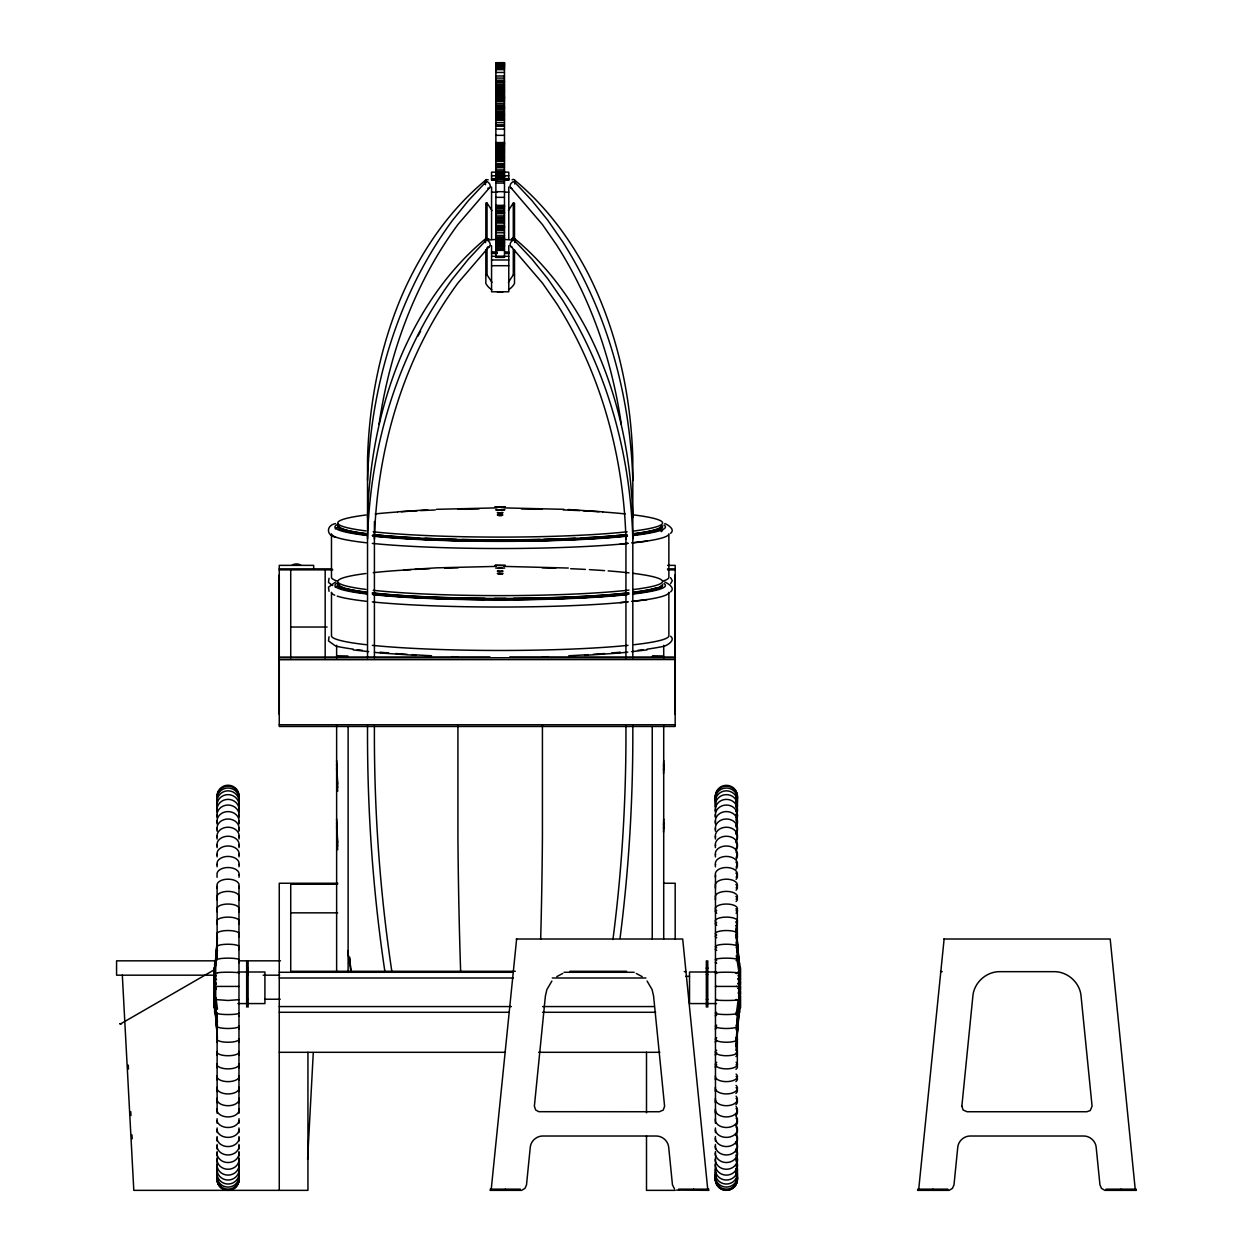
<?xml version="1.0" encoding="UTF-8"?>
<svg xmlns="http://www.w3.org/2000/svg" width="1253" height="1253" viewBox="0 0 1253 1253"><rect width="100%" height="100%" fill="white"/><g stroke="black" fill="none" stroke-linecap="round" stroke-linejoin="round"><path stroke-width="1.5" d="M516.628 939.014L491.129 1190.35M944.12 939.014L918.606 1190.35M307.596 1159.338L313.281 1052.708M367.536 480.463C370.199 388.258 397.279 295.363 452.317 220.606L468.465 200.527L485.882 181.967A3.305 2.067 62.3 0 1 487.636 181.842L489.437 183.596A3.759 2.365 62.3 0 1 490.174 186.948L458.034 224.365C414.931 282.739 389.385 352.751 379.064 424.266M367.536 517.458C369.102 462.451 379.581 407.507 400.819 356.619L400.96 356.275C420.115 311.433 448.041 269.771 485.835 238.556L488.827 238.806M367.536 538.978C370.199 446.757 397.279 353.879 452.317 279.121L468.465 259.042L485.882 240.482A3.305 2.067 62.3 0 1 487.636 240.357L489.437 242.111A3.759 2.365 62.3 0 1 490.174 245.463L458.034 282.88C403.748 356.604 377.043 448.214 374.412 539.15M215.218 964.277L217.427 937.228M736.075 1049.92L739.129 1006.973M215.391 964.011L217.333 940.831M736.137 1046.333L739.536 1005.767L738.753 1004.734M215.234 963.902L217.395 938.607M736.216 1046.709L739.536 1007.772L738.753 1006.613L739.536 1007.443M215.626 965.014L216.158 959.234M216.691 953.455L217.395 945.749M736.153 1039.457L739.536 1002.854L738.753 1001.695M215.281 964.951L217.317 943.713M736.2 1041.525L736.936 1033.803M737.312 1029.935L739.145 1006.785M505.288 1190.35L505.398 1189.16M520.199 1190.35L520.324 1189.16L490.158 1189.16M932.765 1190.35L932.89 1189.16M947.691 1190.35L947.816 1189.16L917.635 1189.16M736.106 1029.747L739.536 998.923L738.753 997.717M215.375 967.285L217.442 949.931M737.469 1021.775L737.923 1017.922M738.612 1012.142L739.301 1006.363M612.936 939.531C622.146 868.736 626.281 797.3 625.936 725.91M620.016 938.481C629.084 868.016 633.172 796.939 632.812 725.91M736.153 1014.993L738.221 999.706M214.905 989.118L216.096 988.006L216.111 989.431M238.978 999.675L228.046 1000.474L217.114 999.675M736.263 955.741L739.536 974.583L738.048 975.711M216.503 979.313L215.015 979.392M738.064 971.905L739.536 971.138L736.075 942.225M215.015 974.254L216.111 975.852M736.2 934.049L739.536 968.82L738.737 970.01M738.737 968.882L739.536 967.802L736.216 928.865M739.536 998.923L738.737 998.876M417.844 336.18L420.632 331.168M488.2 179.79L486.321 179.633L485.271 181.419A3.759 2.569 70.3 0 0 485.647 184.097M485.835 238.556L485.271 239.934A3.759 2.569 70.3 0 0 485.647 242.596M508.405 210.504L513.291 203.049L514.513 203.049L514.513 240.733M508.405 282.317L513.291 274.861L513.291 249.629M551.884 981.052L546.856 989.619L545.384 996.088L534.373 1106.227L535.689 1110.033L538.821 1111.693L659.423 1111.74L663.276 1110.033L664.591 1106.227L653.58 996.088L652.108 989.619L647.081 981.052M329.038 578.26L328.49 582.394L332.656 585.574M329.038 636.775L328.49 640.909L335.553 646.015M485.882 181.967L485.287 183.079A3.759 2.365 62.3 0 0 485.334 184.724M485.882 240.482L485.287 241.594A3.759 2.365 62.3 0 0 485.224 242.377M738.737 970.464L739.536 969.806M485.835 180.04C448.041 211.256 420.115 252.934 400.96 297.76L400.819 298.104C379.581 348.992 369.102 403.936 367.536 458.958L367.536 657.762M511.443 238.884L512.712 238.039A3.305 2.255 -70.3 0 1 514.466 238.493C545.525 264.195 570.037 297.024 588.44 332.765L588.628 333.141C617.306 390.153 631.011 453.868 632.812 517.458M739.536 1002.854L738.737 1002.494M738.753 982.524L739.536 981.334L738.737 981.068M738.737 973.08L739.536 972.72M670.59 533.355C675.618 529.58 667.99 524.756 664.795 523.566M670.59 583.663L672.313 580.687L670.59 577.711M670.59 591.87C675.618 588.096 667.99 583.271 664.795 582.081M738.753 969.086L739.536 968.82M335.553 523.566C326.093 525.242 326.093 535.532 335.553 537.192M335.553 582.081L328.49 587.187L329.038 591.322M497.958 509.861L501.795 509.658M497.958 568.376L502.155 568.22M664.795 646.015C667.99 644.825 675.618 640.001 670.59 636.226M556.818 976.604L562.707 973.471M738.753 987.536L739.536 986.456L738.737 985.907M120.476 1023.952L214.482 969.681M738.753 971.075L739.536 971.138M512.07 179.837L512.712 179.524A3.305 2.255 -70.3 0 1 514.466 179.978C545.525 205.68 570.037 238.509 588.44 274.25L588.628 274.626C617.306 331.638 631.011 395.353 632.812 458.943L632.812 657.747M217.114 986.424L238.978 986.424M738.064 993.018L739.427 993.817L738.737 994.506M632.812 538.962C630.416 455.293 607.846 371.436 562.816 300.485L547.827 278.824L531.93 259.073L514.513 240.529L512.806 240.325L510.973 242.001A3.759 2.365 -62.3 0 0 510.159 245.369L542.518 283.178L556.865 303.852C601.315 373.864 623.571 456.609 625.936 539.166M738.753 974.223L739.536 974.583M495.687 568.095L504.661 568.095M739.536 1007.772L738.753 1007.224M716.7 999.455C709.809 1000.818 742.982 1000.818 736.091 999.455M498.146 512.493L497.3 512.665L499.023 512.837M501.795 512.806L501.607 512.446M620.094 544.147L627.8 543.269M631.637 542.831L647.049 541.092M498.146 570.992L497.3 571.18L499.023 571.352M498.96 573.357L499.728 573.608M620.094 602.662L627.8 601.785M631.637 601.346L647.049 599.607M620.094 652.97L627.8 652.093M631.637 651.654L647.049 649.9M684.232 971.67L685.955 971.498M486.383 240.216L497.723 239.26M397.671 511.835L427.696 509.83M497.582 509.407C488.858 510.723 513.526 510.159 501.513 509.376M501.325 512.837L503.048 512.665L501.795 512.524M499.305 514.826C496.533 515.547 506.964 514.905 501.028 514.826M499.305 515.39C496.564 515.844 504.567 515.625 500.62 515.375M403.842 569.927L436.42 567.844L496.329 566.403M501.325 571.352L503.048 571.18L501.795 571.039M584.524 655.366L619.468 653.032M436.42 509.329L496.329 507.888M500.761 512.853L501.607 512.884M499.43 514.701L497.3 514.952L499.728 515.093M500.62 515.093L501.388 514.842M500.62 573.608L503.048 573.467L497.3 573.467L501.607 573.686M736.091 986.456L737.328 986.424L715.463 986.424L716.7 986.456M499.43 512.9L500.918 512.9M500.166 571.368L502.469 571.18L501.607 570.961M500.918 571.415L499.43 571.415M495.875 62.948L504.473 62.854M495.875 63.245L504.473 63.245M495.875 63.464L504.473 63.496M495.875 63.84L504.473 63.825M495.875 64.342L504.473 64.342M495.875 64.811L504.473 64.811M495.875 64.921L504.473 64.921M495.875 65.109L504.473 65.109M495.875 65.579L504.473 65.579M495.875 66.158L504.473 66.158M495.875 66.503L504.473 66.503M495.875 67.317L504.473 67.286M495.875 67.521L504.473 67.521M495.875 68.054L504.473 67.991M495.875 68.821L504.473 68.821M495.875 69.635L504.473 69.635M495.875 72.455L504.473 72.455M495.875 75.994L504.473 75.994M495.875 78.078L504.473 78.078M495.875 80.208L504.473 80.208M495.875 81.523L504.473 81.523M495.875 81.79L504.473 81.79M495.875 82.588L504.473 82.588M495.875 84.296L504.473 84.296M495.875 85.157L504.473 85.157M495.875 86.723L504.473 86.723M495.875 87.287L504.473 87.287M495.875 88.29L504.473 88.29M495.875 89.276L504.473 89.276M495.875 90.341L504.473 90.341M495.875 90.968L504.473 90.968M495.875 91.359L504.473 91.359M495.875 92.252L504.473 92.252M495.875 93.364L504.473 93.364M495.875 94.382L504.473 94.382M495.875 95.667L504.473 95.667M495.875 96.653L504.473 96.653M495.875 97.139L504.473 97.139M495.875 97.436L504.473 97.436M495.875 97.797L504.473 97.797M495.875 98.298L504.473 98.298M495.875 98.877L504.473 98.877M495.875 99.723L504.473 99.676M495.875 100.381L504.473 100.381M495.875 101.681L504.473 101.681M495.875 103.654L504.473 103.654M495.875 105.299L504.473 105.299M495.875 106.442L504.473 106.442M495.875 107.319L504.473 107.319M495.875 107.398L504.473 107.586M495.875 108.071L504.473 107.977M495.875 108.807L504.473 108.807M495.875 109.951L504.473 109.951M495.875 111.611L504.473 111.611M495.875 112.895L504.473 112.895M495.875 113.412L504.473 113.616M495.875 114.79L504.473 114.79M495.875 117.046L504.473 117.046M495.875 118.44L504.473 118.44M495.875 119.568L504.473 119.568M495.875 120.335L504.473 120.335M495.875 122.622L504.473 122.622M495.875 124.846L504.473 124.846M495.875 126.224L504.473 126.224M495.875 129.09L504.473 129.09M495.875 135.34L504.473 135.34M495.875 142.56L504.473 142.56M495.875 142.873L504.473 142.717M495.875 143.124L504.473 143.061M495.875 143.296L504.473 143.296M495.875 143.735L504.473 143.735M495.875 143.954L504.473 143.954M495.875 144.581L504.473 144.581M495.875 145.144L504.473 145.144M495.875 145.254L504.473 145.254M495.875 145.646L504.473 145.646M495.875 146.789L504.473 146.789M495.875 147.259L504.473 147.259M495.875 148.402L504.473 148.402M495.875 149.17L504.473 149.17M495.875 150.156L504.473 150.156M495.875 150.407L504.473 150.407M495.875 151.472L504.473 151.472M495.875 152.506L504.473 152.506M495.875 153.555L504.473 153.555M495.875 154.495L504.473 154.495M495.875 155.623L504.473 155.623M495.875 156.265L504.473 156.265M495.875 157.408L504.473 157.408M495.875 157.925L504.473 157.925M495.875 159.053L504.473 158.849M495.875 160.071L504.473 160.071M495.875 160.274L504.473 160.274M495.875 161.339L504.473 161.339M495.875 163.626L504.473 163.626M495.875 164.691L504.473 164.691M495.875 166.226L504.473 166.226M495.875 167.714L504.473 167.714M495.875 169.907L504.473 169.907M495.875 171.504L504.473 171.504M497.3 172.162L491.568 172.162L491.568 179.946M504.959 172.162L508.781 172.162L508.781 179.946M495.875 172.742L504.473 172.742M495.875 174.151L504.473 174.151M495.875 174.966L504.473 174.966M491.568 175.78L497.3 175.78M504.959 175.78L508.781 175.78M495.875 176.062L504.473 176.062M495.875 176.313L504.473 176.313M495.875 176.877L504.473 176.877M495.875 177.832L504.473 177.832M491.568 178.662L504.473 178.678M504.959 178.662L508.781 178.662M491.568 179.414L497.3 179.414M504.959 179.414L508.781 179.414M495.875 179.665L504.473 179.665M491.568 180.166L497.3 180.166M504.959 180.166L508.781 180.166M495.875 181.356L504.473 181.356M495.875 183.079L504.473 183.079M495.875 191.678L504.473 191.678M491.568 192.163L497.3 192.163M504.959 192.163L508.781 192.163M495.875 197.347L504.473 197.347M491.943 210.504L487.041 203.049L485.835 203.049L485.835 240.733M495.875 205.351L504.473 205.351M495.875 205.852L504.473 205.852M495.875 206.072L504.473 206.072M495.875 206.776L504.473 206.776M495.875 207.763L504.473 207.763M495.875 208.875L504.473 208.875M495.875 210.582L504.473 210.582M495.875 211.6L504.473 211.6M495.875 212.352L504.473 212.352M495.875 212.822L504.473 212.822M495.875 213.151L504.473 213.151M495.875 213.73L504.473 213.73M495.875 215.939L504.473 215.939M495.875 217.521L504.473 217.521M495.875 218.93L504.473 218.93M495.875 220.465L504.473 220.465M495.875 221.703L504.473 221.703M495.875 223.065L504.473 223.065M495.875 225.352L504.473 225.352M495.875 226.057L504.473 226.057M495.875 226.621L504.473 226.621M495.875 227.106L504.473 227.138M495.875 227.247L504.473 227.247M495.875 227.733L504.473 227.733M495.875 229.236L504.473 229.236M495.875 230.662L504.473 230.662M495.875 232.792L504.473 232.792M495.875 235.454L504.473 235.454M495.875 237.052L504.473 237.052M495.875 237.929L504.473 237.929M495.875 239.464L504.473 239.464M495.875 240.498L504.473 240.498M495.875 241.516L504.473 241.516M495.875 241.986L504.473 241.986M495.875 242.346L504.473 242.581M495.875 242.737L504.473 242.737M495.875 242.941L504.473 243.082M495.875 243.959L504.473 243.959M495.875 244.586L504.473 244.586M495.875 245.118L504.473 245.118M495.875 245.416L504.473 245.416M495.875 245.87L504.473 245.87M495.875 246.434L504.473 246.434M495.875 247.969L504.473 247.969M495.875 249.378L504.473 249.378M495.875 250.365L504.473 250.365M491.568 251.978L497.3 251.978M504.959 251.978L508.781 251.978M491.568 252.73L497.3 252.73M504.959 252.73L508.781 252.73M491.568 253.482L497.3 253.482M504.959 253.482L508.781 253.482M491.568 256.348L508.781 256.348M495.875 256.583L504.473 256.583M495.875 257.163L504.473 257.084M491.568 259.982L508.781 259.982M491.568 265.699L508.781 265.699M485.835 274.861L487.041 274.861L491.943 282.317M513.291 274.861L514.513 274.861M667.536 565.369L675.179 565.369L675.179 726.474L279.262 726.474L279.262 565.369L313.689 565.369L313.689 569.175M279.262 568.862L331.92 568.862M667.536 568.862L675.179 568.862M279.262 569.864L332.812 569.864M667.536 569.864L675.179 569.864M279.262 574.845L279.262 714.429M675.179 574.845L675.179 714.32M290.727 627.033L327.08 627.033M279.027 657.073L489.892 656.885M509.783 656.885L675.414 657.026M279.027 657.762L675.414 657.762M279.027 659.72L675.414 659.548M279.262 724.767L675.179 724.767M337.762 883.255L279.262 883.255L279.262 1190.35M663.479 883.255L675.179 883.255L675.179 939.374M337.605 884.258L290.727 884.258L290.727 971.279L515.296 971.279M290.727 912.842L337.605 912.842M516.252 939.014L682.697 939.014L707.835 1190.35M943.744 939.014L1110.189 939.014L1135.328 1190.35M216.096 960.832L116.576 960.832L116.576 975.179L214.138 975.179M238.743 960.832L280.547 960.832M246.669 967.802L248.11 967.802M706.347 967.802L707.773 967.802M246.669 968.491L248.11 968.491M706.347 968.491L707.773 968.491M569.974 971.279L626.61 971.279M246.669 971.435L248.11 971.435M706.347 971.435L707.773 971.435M246.669 971.905L248.11 971.905M706.347 971.905L707.773 971.905M237.882 971.999L264.916 971.999L264.916 1003.575L237.882 1003.575M716.559 971.999L689.526 971.999L689.526 1003.575L716.559 1003.575M246.669 972.344L248.11 972.344M279.262 972.281L513.307 972.281M564.007 972.281L634.222 972.281M706.347 972.344L707.773 972.344M246.669 972.61L248.11 972.61M706.347 972.61L707.773 972.61M246.669 974.568L248.11 974.568M706.347 974.568L707.773 974.568M263.208 975.179L279.654 975.179M685.704 976.353L689.526 976.353M279.262 977.998L513.307 977.998M552.307 977.998L645.921 977.998M264.916 999.221L280.218 999.221M246.669 999.377L248.11 999.377M706.347 999.377L707.773 999.377M279.262 1006.566L511.349 1006.566M542.565 1006.566L653.737 1006.566M279.262 1012.283L509.407 1012.283M542.565 1012.283L655.679 1012.283M279.262 1052.301L505.507 1052.301M538.665 1052.301L659.877 1052.301M708.806 1189.16L678.64 1189.16L678.766 1190.35M1136.299 1189.16L1106.133 1189.16L1106.242 1190.35M490.033 1190.35L521.655 1190.35L525.007 1188.33L526.511 1184.837L530.254 1147.372C530.771 1141.076 536.566 1135.891 542.862 1136.017L656.086 1136.017C662.398 1135.891 668.194 1141.076 668.71 1147.372L672.454 1184.837L674.506 1188.893M675.179 1190.35L646.501 1190.35L646.501 1135.907M708.932 1190.35L676.479 1190.099M917.525 1190.35L949.132 1190.35L952.484 1188.33L954.003 1184.837L957.746 1147.372C958.263 1141.076 964.058 1135.891 970.355 1136.017L1083.579 1136.017C1089.875 1135.891 1095.67 1141.076 1096.187 1147.372L1099.946 1184.837L1101.45 1188.33L1104.801 1190.35L1136.424 1190.35M504.019 507.888L563.928 509.329M500.166 512.869L498.146 512.837M504.019 566.403L568.298 568.048M500.62 514.811L501.607 514.732M498.741 571.399L499.587 571.368M568.298 509.532L602.677 511.835M380.881 653.032L415.824 655.366M503.988 239.37L513.432 240.169M940.502 971.498L942.209 971.67M353.299 649.9L368.711 651.654M374.475 652.312L380.254 652.97M738.737 990.857L739.536 991.687M636.258 973.471L642.147 976.604M738.737 995.602L739.536 996.636M632.812 480.447C630.416 396.778 607.846 312.921 562.816 241.97L547.827 220.309L531.93 200.558L514.513 182.014L512.806 181.81L510.973 183.486A3.759 2.365 -62.3 0 0 510.159 186.854L542.518 224.663L556.865 245.353C591.197 299.326 612.169 361.099 621.284 424.25M738.737 1003.214L739.536 1004.436M514.513 182.014L515.077 183.173M514.513 240.529L515.077 241.688A3.759 2.365 -62.3 0 1 515.124 242.487M514.466 179.978L515.061 181.309A3.759 2.569 -70.3 0 1 514.748 183.987M514.466 238.493L515.061 239.824A3.759 2.569 -70.3 0 1 514.748 242.487M391.766 970.965C379.612 889.881 373.974 807.872 374.412 725.894M384.953 971.952C372.752 890.554 367.098 808.201 367.536 725.91M215.955 997.78L217.505 1009.26M216.988 1021.775L217.442 1025.643M215.124 1000.849L217.474 1022.041M1121.043 1189.16L1121.169 1190.35M693.567 1189.16L693.676 1190.35M215.469 1012.549L217.317 1031.861M736.153 936.116L736.874 943.822M737.406 949.602L738.111 957.308M739.176 968.867L738.644 963.087L738.737 1012.44M215.265 1006.707L217.395 1029.825M215.234 1011.672L217.395 1036.967M736.137 929.24L739.364 967.88M215.234 1009.62L217.333 1034.743M736.075 925.654L739.536 968.13M215.218 1011.296L217.427 1038.345M128.276 1065.128L128.479 1069.013M130.751 1111.662L130.954 1115.53M131.988 1134.92L132.191 1138.805M122.324 975.179L133.805 1190.35L307.94 1190.35L307.94 1052.301M740.57 967.77L740.57 975.852M740.57 976.432L740.57 979.971M740.57 980.942L740.57 982.65M740.57 982.994L740.57 984.717M740.57 985.876L740.57 987.568M740.57 988.006L740.57 989.698M740.57 990.857L740.57 992.58M740.57 992.924L740.57 994.631M740.57 995.602L740.57 999.142M740.57 999.722L740.57 1007.804M739.818 963.134L739.818 1012.44M737.328 909.318L737.328 960.017M737.328 1012.863L737.328 1066.256M707.773 960.769L707.773 1007.099M706.347 960.769L706.347 1007.099M668.867 533.809L668.867 577.257A168.701 14.707 0 0 1 663.119 581.063M663.714 645.279L663.714 658.06M663.714 725.268L663.714 938.951M652.233 726.536L652.233 938.951M646.501 1052.301L646.501 1112.789M625.936 537.067L625.936 657.825M542.424 725.377L542.424 836.941A1154.326 240.968 88.9 0 1 540.669 939.311M514.513 249.629L514.513 283.444A16.258 16.195 0 0 1 508.546 289.709M513.291 203.049L513.291 237.992M508.781 187.026L508.781 239.041M508.781 245.698L508.781 291.777L491.568 291.777L491.568 245.698M491.568 187.026L491.568 239.041M487.041 203.049L487.041 237.992M487.041 247.687L487.041 274.861M485.835 249.629L485.835 283.444A16.258 16.195 0 0 0 491.802 289.709M457.925 725.377L457.925 836.941A1154.326 240.968 -88.9 0 0 460.65 971.78M374.412 521.499L374.412 657.809M348.115 726.536L348.115 972.077M336.634 645.279L336.634 658.06M336.634 725.268L336.634 972.077M331.481 533.809L331.481 577.257A168.701 14.707 0 0 0 337.229 581.063M325.169 569.864L325.169 657.966M290.727 569.864L290.727 657.966M248.11 960.769L248.11 1007.099M246.669 960.769L246.669 1007.099M215.704 963.134L215.704 1012.44M214.623 963.134L214.623 1012.44M213.871 967.77L213.871 975.852M213.871 976.432L213.871 979.971M213.871 980.942L213.871 982.65M213.871 982.994L213.871 984.717M213.871 985.876L213.871 987.568M213.871 988.006L213.871 989.698M213.871 990.857L213.871 992.58M213.871 992.924L213.871 994.631M213.871 995.602L213.871 999.142M213.871 999.722L213.871 1007.804M217.192 1067.822A11.058 4.573 0 0 1 217.129 1066.256M238.978 1066.256A11.058 4.573 0 0 1 238.916 1067.822M217.192 1079.929A11.058 5.263 0 0 1 217.129 1078.113M238.978 1078.113A11.058 5.263 0 0 1 238.916 1079.929M217.192 1055.324A11.058 3.853 0 0 1 217.129 1053.992M238.978 1053.992A11.058 3.853 0 0 1 238.916 1055.324M217.192 1042.496A11.058 3.117 0 0 1 217.129 1041.431M238.978 1041.431A11.058 3.117 0 0 1 238.916 1042.496M217.192 1029.402A11.058 2.381 0 0 1 217.129 1028.588M238.978 1028.588A11.058 2.381 0 0 1 238.916 1029.402M238.978 1015.556A11.058 1.613 0 0 1 238.916 1016.105M238.978 1038.815A11.058 2.976 0 0 1 228.046 1042.245A11.058 2.976 0 0 1 217.129 1038.815M238.978 1025.925A11.058 2.224 0 0 1 228.046 1028.494A11.058 2.224 0 0 1 217.129 1025.925M238.978 1012.863A11.058 1.457 0 0 1 228.046 1014.554A11.058 1.457 0 0 1 217.129 1012.863L217.114 1110.863A11.058 7.173 0 0 0 217.192 1113.322M217.129 973.189A11.058 0.846 0 0 1 228.046 972.203A11.058 0.846 0 0 1 238.978 973.189M238.978 960.017A11.058 1.613 0 0 0 228.046 958.153A11.058 1.613 0 0 0 217.129 960.017L217.114 886.028A11.058 5.92 0 0 1 228.046 879.183A11.058 5.92 0 0 1 238.978 886.028L238.978 1110.863A11.058 7.173 0 0 1 238.916 1113.322M217.129 946.986A11.058 2.381 0 0 1 228.046 944.245A11.058 2.381 0 0 1 238.978 946.986M217.129 934.143A11.058 3.117 0 0 1 228.046 930.54A11.058 3.117 0 0 1 238.978 934.143M217.129 921.581A11.058 3.853 0 0 1 228.046 917.118A11.058 3.853 0 0 1 238.978 921.581M217.129 909.318A11.058 4.573 0 0 1 228.046 904.039A11.058 4.573 0 0 1 238.978 909.318M217.129 897.461A11.058 5.263 0 0 1 228.046 891.384A11.058 5.263 0 0 1 238.978 897.461M238.978 875.095A11.058 6.563 0 0 0 228.046 867.515A11.058 6.563 0 0 0 217.129 875.095A11.058 6.437 0 0 0 217.129 877.304M217.129 864.711A11.058 7.173 0 0 1 228.046 856.425A11.058 7.173 0 0 1 238.978 864.711M217.129 854.922A11.058 7.737 0 0 1 228.046 845.979A11.058 7.737 0 0 1 238.978 854.922M217.129 845.791A11.058 8.27 0 0 1 228.046 836.237A11.058 8.27 0 0 1 238.978 845.791M217.129 837.349A11.058 8.755 0 0 1 228.046 827.215A11.058 8.755 0 0 1 238.978 837.349M217.129 829.627A11.058 9.21 0 0 1 228.046 818.992A11.058 9.21 0 0 1 238.978 829.627M217.129 822.688A11.058 9.617 0 0 1 228.046 811.584A11.058 9.617 0 0 1 238.978 822.688M217.129 816.549A11.058 9.977 0 0 1 228.046 805.037A11.058 9.977 0 0 1 238.978 816.549M217.129 811.255A11.058 10.275 0 0 1 228.046 799.367A11.058 10.275 0 0 1 238.978 811.255M217.129 806.807A11.058 10.541 0 0 1 228.046 794.621A11.058 10.541 0 0 1 238.978 806.807M217.129 803.251A11.058 10.744 0 0 1 228.046 790.831A11.058 10.744 0 0 1 238.978 803.251M238.916 962.21A11.058 1.457 0 0 1 238.978 962.711M217.129 911.808A11.058 4.432 0 0 1 217.192 910.289M238.916 910.289A11.058 4.432 0 0 1 238.978 911.808M217.129 899.858A11.058 5.122 0 0 1 217.192 898.103M238.916 898.103A11.058 5.122 0 0 1 238.978 899.858M217.129 800.589A11.058 10.901 0 0 1 228.046 787.98A11.058 10.901 0 0 1 238.978 800.589M217.129 798.834A11.058 11.011 0 0 1 228.046 786.117A11.058 11.011 0 0 1 238.978 798.834M217.129 798.004A11.058 11.058 0 0 1 228.046 785.224A11.058 11.058 0 0 1 238.978 798.004M217.129 799.116A11.058 10.995 0 0 1 217.192 795.342M218.539 791.818A11.058 10.995 0 0 1 220.998 788.951M235.094 788.951A11.058 10.995 0 0 1 237.569 791.818M238.916 795.342A11.058 10.995 0 0 1 238.978 799.116M217.129 801.059A11.058 10.87 0 0 1 217.192 797.315M238.916 797.315A11.058 10.87 0 0 1 238.978 801.059M217.129 803.909A11.058 10.713 0 0 1 217.192 800.228M238.916 800.228A11.058 10.713 0 0 1 238.978 803.909M217.129 807.652A11.058 10.494 0 0 1 217.192 804.05M238.916 804.05A11.058 10.494 0 0 1 238.978 807.652M217.129 812.273A11.058 10.228 0 0 1 217.192 808.765M238.916 808.765A11.058 10.228 0 0 1 238.978 812.273M217.129 817.739A11.058 9.899 0 0 1 217.192 814.34M238.916 814.34A11.058 9.899 0 0 1 238.978 817.739M217.129 824.051A11.058 9.538 0 0 1 217.192 820.778M238.916 820.778A11.058 9.538 0 0 1 238.978 824.051M217.129 839.024A11.058 8.661 0 0 1 217.192 836.049M238.916 836.049A11.058 8.661 0 0 1 238.978 839.024M217.129 847.608A11.058 8.16 0 0 1 217.192 844.804M238.916 844.804A11.058 8.16 0 0 1 238.978 847.608M217.129 856.88A11.058 7.628 0 0 1 217.192 854.264M238.916 854.264A11.058 7.628 0 0 1 238.978 856.88M217.129 831.162A11.058 9.116 0 0 1 217.192 828.029M238.916 828.029A11.058 9.116 0 0 1 238.978 831.162M217.129 866.794A11.058 7.048 0 0 1 217.192 864.382M238.916 864.382A11.058 7.048 0 0 1 238.978 866.794M238.916 875.08A11.058 6.437 0 0 1 238.978 877.304M217.129 949.649A11.058 2.224 0 0 1 217.192 948.881M238.916 948.881A11.058 2.224 0 0 1 238.978 949.649M217.129 924.134A11.058 3.712 0 0 1 217.192 922.866M238.916 922.866A11.058 3.712 0 0 1 238.978 924.134M217.129 936.758A11.058 2.976 0 0 1 217.192 935.74M238.916 935.74A11.058 2.976 0 0 1 238.978 936.758M217.129 888.33A11.058 5.795 0 0 1 217.192 886.341M238.916 886.341A11.058 5.795 0 0 1 238.978 888.33M238.978 1098.27A11.058 6.437 0 0 1 228.046 1105.71A11.058 6.437 0 0 1 217.129 1098.27M238.978 1087.244A11.058 5.795 0 0 1 228.046 1093.932A11.058 5.795 0 0 1 217.129 1087.244M238.978 1075.716A11.058 5.122 0 0 1 228.046 1081.637A11.058 5.122 0 0 1 217.129 1075.716M238.978 1063.766A11.058 4.432 0 0 1 228.046 1068.872A11.058 4.432 0 0 1 217.129 1063.766M238.978 1051.439A11.058 3.712 0 0 1 228.046 1055.731A11.058 3.712 0 0 1 217.129 1051.439M217.192 1091.582A11.058 5.92 0 0 1 217.129 1089.546M238.978 1089.546A11.058 5.92 0 0 1 238.916 1091.582M217.192 1102.734A11.058 6.563 0 0 1 217.129 1100.479M238.978 1100.479A11.058 6.563 0 0 1 238.916 1102.734M217.192 1123.299A11.058 7.737 0 0 1 217.129 1120.652M238.978 1120.652A11.058 7.737 0 0 1 238.916 1123.299M217.192 1132.618A11.058 8.27 0 0 1 217.129 1129.783M238.978 1129.783A11.058 8.27 0 0 1 238.916 1132.618M217.192 1141.232A11.058 8.755 0 0 1 217.129 1138.225M238.978 1138.225A11.058 8.755 0 0 1 238.916 1141.232M217.192 1149.111A11.058 9.21 0 0 1 217.129 1145.947M238.978 1145.947A11.058 9.21 0 0 1 238.916 1149.111M217.192 1156.19A11.058 9.617 0 0 1 217.129 1152.885M238.978 1152.885A11.058 9.617 0 0 1 238.916 1156.19M217.192 1162.439A11.058 9.977 0 0 1 217.129 1159.025M238.978 1159.025A11.058 9.977 0 0 1 238.916 1162.439M217.129 1164.319A11.058 10.275 0 0 0 217.192 1167.859A11.058 10.494 0 0 0 228.046 1180.044A11.058 10.494 0 0 0 238.978 1167.921M238.978 1164.319A11.058 10.275 0 0 1 238.916 1167.859M217.129 1168.767A11.058 10.541 0 0 0 217.192 1172.385A11.058 10.744 0 0 0 217.192 1176.019M238.978 1168.767A11.058 10.541 0 0 1 238.916 1172.385M238.978 1172.322A11.058 10.744 0 0 1 238.916 1176.019M217.192 1178.728A11.058 10.901 0 0 1 217.129 1174.985M238.978 1174.985A11.058 10.901 0 0 1 238.916 1178.728M238.978 1176.739A11.058 11.011 0 0 1 235.094 1186.936M220.998 1186.936A11.058 11.011 0 0 1 217.129 1176.739M238.978 1177.569A11.058 11.058 0 0 1 228.046 1190.35A11.058 11.058 0 0 1 217.129 1177.569M238.978 1177.475A11.058 11.042 0 0 1 228.046 1190.24A11.058 11.042 0 0 1 217.129 1177.475M238.978 1176.457A11.058 10.995 0 0 1 228.046 1189.16A11.058 10.995 0 0 1 217.129 1176.457M238.978 1174.515A11.058 10.87 0 0 1 228.046 1187.092A11.058 10.87 0 0 1 217.129 1174.515M238.978 1171.665A11.058 10.713 0 0 1 228.046 1184.038A11.058 10.713 0 0 1 217.129 1171.665M238.978 1163.301A11.058 10.228 0 0 1 228.046 1175.11A11.058 10.228 0 0 1 217.129 1163.301M238.978 1157.835A11.058 9.899 0 0 1 228.046 1169.268A11.058 9.899 0 0 1 217.129 1157.835M238.978 1151.523A11.058 9.538 0 0 1 228.046 1162.549A11.058 9.538 0 0 1 217.129 1151.523M238.978 1144.412A11.058 9.116 0 0 1 228.046 1154.968A11.058 9.116 0 0 1 217.129 1144.412M238.978 1136.549A11.058 8.661 0 0 1 228.046 1146.573A11.058 8.661 0 0 1 217.129 1136.549M238.978 1127.966A11.058 8.16 0 0 1 228.046 1137.395A11.058 8.16 0 0 1 217.129 1127.966M238.978 1118.694A11.058 7.628 0 0 1 228.046 1127.496A11.058 7.628 0 0 1 217.129 1118.694M238.978 1108.78A11.058 7.048 0 0 1 228.046 1116.924A11.058 7.048 0 0 1 217.129 1108.78M736.091 1064.768A11.058 4.573 0 0 1 735.903 1069.279M715.526 1067.822A11.058 4.573 0 0 1 716.7 1064.768M736.091 1076.405A11.058 5.263 0 0 1 735.903 1081.621M715.526 1079.929A11.058 5.263 0 0 1 715.463 1078.113M736.091 1052.739A11.058 3.853 0 0 1 735.903 1056.561M715.526 1055.324A11.058 3.853 0 0 1 716.7 1052.739M736.091 1040.413A11.058 3.117 0 0 1 735.903 1043.498M715.526 1042.496A11.058 3.117 0 0 1 716.7 1040.413M715.526 1029.402A11.058 2.381 0 0 1 716.7 1027.82M715.526 1016.105A11.058 1.613 0 0 1 716.7 1015.024M736.091 1037.844A11.058 2.976 0 0 1 726.395 1042.245A11.058 2.976 0 0 1 716.7 1037.844M736.091 1025.205A11.058 2.224 0 0 1 726.395 1028.494A11.058 2.224 0 0 1 716.7 1025.205M736.091 1012.393A11.058 1.457 0 0 1 726.395 1014.554A11.058 1.457 0 0 1 716.7 1012.393M716.7 973.456A11.058 0.846 0 0 1 726.395 972.203A11.058 0.846 0 0 1 736.091 973.456M716.7 960.55A11.058 1.613 0 0 1 726.395 958.153A11.058 1.613 0 0 1 736.091 960.55M716.7 947.754A11.058 2.381 0 0 1 726.395 944.245A11.058 2.381 0 0 1 736.091 947.754M716.7 935.161A11.058 3.117 0 0 1 726.395 930.54A11.058 3.117 0 0 1 736.091 935.161M716.7 922.835A11.058 3.853 0 0 1 726.395 917.118A11.058 3.853 0 0 1 736.091 922.835M716.7 910.806A11.058 4.573 0 0 1 726.395 904.039A11.058 4.573 0 0 1 736.091 910.806M715.463 897.461A11.058 5.263 0 0 1 728.291 891.463A11.058 5.263 0 0 1 736.091 899.168M715.463 886.028A11.058 5.92 0 0 1 728.291 879.261A11.058 5.92 0 0 1 736.091 887.954M736.091 877.225A11.058 6.563 0 0 0 728.291 867.609A11.058 6.563 0 0 0 715.463 875.095L715.463 1120.652A11.058 7.737 0 0 0 715.526 1123.299M715.463 864.711A11.058 7.173 0 0 1 728.291 856.535A11.058 7.173 0 0 1 736.091 867.045M715.463 854.922A11.058 7.737 0 0 1 728.291 846.104A11.058 7.737 0 0 1 736.091 857.444M715.463 845.791A11.058 8.27 0 0 1 728.291 836.362A11.058 8.27 0 0 1 736.091 848.485M715.463 837.349A11.058 8.755 0 0 1 728.291 827.356A11.058 8.755 0 0 1 736.091 840.199M715.463 829.627A11.058 9.21 0 0 1 728.291 819.133A11.058 9.21 0 0 1 736.091 832.634M715.463 822.688A11.058 9.617 0 0 1 728.291 811.725A11.058 9.617 0 0 1 736.091 825.821M715.463 816.549A11.058 9.977 0 0 1 728.291 805.178A11.058 9.977 0 0 1 736.091 819.791M715.463 811.255A11.058 10.275 0 0 1 728.291 799.524A11.058 10.275 0 0 1 736.091 814.591M715.463 806.807A11.058 10.541 0 0 1 728.291 794.778A11.058 10.541 0 0 1 736.091 810.237M715.463 803.251A11.058 10.744 0 0 1 728.291 790.988A11.058 10.744 0 0 1 736.091 806.744M715.463 798.098A11.058 11.042 0 0 1 728.291 785.49A11.058 11.042 0 0 1 736.091 801.685M733.444 788.951A11.058 10.995 0 0 1 736.091 802.687M715.463 799.116A11.058 10.995 0 0 1 716.873 791.818M735.903 793.822A11.058 10.87 0 0 1 736.091 804.598M715.463 801.059A11.058 10.87 0 0 1 715.526 797.315M735.903 796.783A11.058 10.713 0 0 1 736.091 807.386M715.463 803.909A11.058 10.713 0 0 1 715.526 800.228M735.903 800.683A11.058 10.494 0 0 1 736.091 811.067M715.463 807.652A11.058 10.494 0 0 1 715.526 804.05M735.903 805.475A11.058 10.228 0 0 1 736.091 815.593M715.463 812.273A11.058 10.228 0 0 1 715.526 808.765M735.903 811.161A11.058 9.899 0 0 1 736.091 820.966M715.463 817.739A11.058 9.899 0 0 1 715.526 814.34M735.903 817.708A11.058 9.538 0 0 1 736.091 827.152M715.463 824.051A11.058 9.538 0 0 1 715.526 820.778M715.463 798.834A11.058 11.011 0 0 1 728.291 786.273A11.058 11.011 0 0 1 736.091 802.406M715.463 800.589A11.058 10.901 0 0 1 728.291 788.153A11.058 10.901 0 0 1 736.091 804.128M735.903 833.261A11.058 8.661 0 0 1 736.091 841.844M715.463 839.024A11.058 8.661 0 0 1 715.526 836.049M735.903 825.085A11.058 9.116 0 0 1 736.091 834.122M715.463 831.162A11.058 9.116 0 0 1 715.526 828.029M735.903 842.188A11.058 8.16 0 0 1 736.091 850.27M715.463 847.608A11.058 8.16 0 0 1 715.526 844.804M735.903 851.821A11.058 7.628 0 0 1 736.091 859.37M715.463 856.88A11.058 7.628 0 0 1 715.526 854.264M735.903 921.675A11.058 3.712 0 0 1 736.091 925.34M716.7 925.34A11.058 3.712 0 0 1 715.526 922.866M735.903 908.864A11.058 4.432 0 0 1 736.091 913.249M716.7 913.249A11.058 4.432 0 0 1 715.526 910.289M716.7 963.181A11.058 1.457 0 0 1 715.526 962.21M735.903 896.459A11.058 5.122 0 0 1 736.091 901.518M715.463 899.858A11.058 5.122 0 0 1 715.526 898.103M735.903 873.012A11.058 6.437 0 0 1 736.091 879.387M715.463 877.304A11.058 6.437 0 0 1 715.526 875.08M735.903 862.111A11.058 7.048 0 0 1 736.091 869.081M715.463 866.794A11.058 7.048 0 0 1 715.526 864.382M735.903 884.493A11.058 5.795 0 0 1 736.091 890.225M715.463 888.33A11.058 5.795 0 0 1 715.526 886.341M716.7 950.369A11.058 2.224 0 0 1 715.526 948.881M735.903 934.785A11.058 2.976 0 0 1 736.091 937.73M716.7 937.73A11.058 2.976 0 0 1 715.526 935.74M736.091 1087.62A11.058 5.92 0 0 1 735.903 1093.477M715.526 1091.582A11.058 5.92 0 0 1 715.463 1089.546M736.091 1098.348A11.058 6.563 0 0 1 735.903 1104.848M715.526 1102.734A11.058 6.563 0 0 1 715.463 1100.479M736.091 1108.529A11.058 7.173 0 0 1 735.903 1115.624M715.526 1113.322A11.058 7.173 0 0 1 715.463 1110.863M736.091 1118.13A11.058 7.737 0 0 1 735.903 1125.789M736.091 1127.089A11.058 8.27 0 0 1 735.903 1135.281M715.526 1132.618A11.058 8.27 0 0 1 715.463 1129.783M736.091 1135.375A11.058 8.755 0 0 1 735.903 1144.052M715.526 1141.232A11.058 8.755 0 0 1 715.463 1138.225M736.091 1142.94A11.058 9.21 0 0 1 735.903 1152.055M715.526 1149.111A11.058 9.21 0 0 1 715.463 1145.947M736.091 1149.753A11.058 9.617 0 0 1 735.903 1159.276M715.526 1156.19A11.058 9.617 0 0 1 715.463 1152.885M736.091 1155.783A11.058 9.977 0 0 1 735.903 1165.65M715.526 1162.439A11.058 9.977 0 0 1 715.463 1159.025M736.091 1160.983A11.058 10.275 0 0 1 735.903 1171.163M715.526 1167.859A11.058 10.275 0 0 1 715.463 1164.319M736.091 1165.337A11.058 10.541 0 0 1 735.903 1175.768M715.526 1172.385A11.058 10.541 0 0 1 715.463 1168.767M736.091 1168.83A11.058 10.744 0 0 1 735.903 1179.465M715.526 1176.019A11.058 10.744 0 0 1 715.463 1172.322M736.091 1171.445A11.058 10.901 0 0 1 735.903 1182.237M715.526 1178.728A11.058 10.901 0 0 1 715.463 1174.985M736.091 1173.168A11.058 11.011 0 0 1 733.444 1186.936M719.347 1186.936A11.058 11.011 0 0 1 715.463 1176.739M715.463 1177.569A11.058 11.058 0 0 0 728.291 1190.178A11.058 11.058 0 0 0 736.091 1173.967A11.058 11.042 0 0 1 728.291 1190.084A11.058 11.042 0 0 1 715.463 1177.475M736.091 1172.886A11.058 10.995 0 0 1 728.291 1188.987A11.058 10.995 0 0 1 715.463 1176.457M736.091 1170.975A11.058 10.87 0 0 1 728.291 1186.92A11.058 10.87 0 0 1 715.463 1174.515M736.091 1168.188A11.058 10.713 0 0 1 728.291 1183.881A11.058 10.713 0 0 1 715.463 1171.665M736.091 1164.507A11.058 10.494 0 0 1 728.291 1179.887A11.058 10.494 0 0 1 715.463 1167.921M736.091 1159.98A11.058 10.228 0 0 1 728.291 1174.969A11.058 10.228 0 0 1 715.463 1163.301M736.091 1074.056A11.058 5.122 0 0 1 728.291 1081.558A11.058 5.122 0 0 1 715.463 1075.716M736.091 1085.349A11.058 5.795 0 0 1 728.291 1093.853A11.058 5.795 0 0 1 715.463 1087.244M736.091 1096.187A11.058 6.437 0 0 1 728.291 1105.616A11.058 6.437 0 0 1 715.463 1098.27M736.091 1106.493A11.058 7.048 0 0 1 728.291 1116.815A11.058 7.048 0 0 1 715.463 1108.78M736.091 1062.325A11.058 4.432 0 0 1 726.395 1068.872A11.058 4.432 0 0 1 716.7 1062.325M736.091 1116.204A11.058 7.628 0 0 1 728.291 1127.387A11.058 7.628 0 0 1 715.463 1118.694M736.091 1125.304A11.058 8.16 0 0 1 728.291 1137.27A11.058 8.16 0 0 1 715.463 1127.966M736.091 1050.233A11.058 3.712 0 0 1 726.395 1055.731A11.058 3.712 0 0 1 716.7 1050.233M736.091 1148.421A11.058 9.538 0 0 1 728.291 1162.392A11.058 9.538 0 0 1 715.463 1151.523M736.091 1154.608A11.058 9.899 0 0 1 728.291 1169.127A11.058 9.899 0 0 1 715.463 1157.835M736.091 1133.73A11.058 8.661 0 0 1 728.291 1146.432A11.058 8.661 0 0 1 715.463 1136.549M736.091 1141.452A11.058 9.116 0 0 1 728.291 1154.827A11.058 9.116 0 0 1 715.463 1144.412M489.563 246.575A3.305 2.067 62.3 0 1 487.824 246.7M662.555 585.464A162.389 14.159 0 0 1 632.624 593.656M629.006 594.079A162.389 14.159 0 0 1 373.222 594.298M365.986 593.436A162.389 14.159 0 0 1 337.793 585.464M632.624 573.279A162.389 14.159 0 0 1 632.624 589.646M629.006 590.085A162.389 14.159 0 0 1 373.222 590.288M365.986 589.443A162.389 14.159 0 0 1 365.986 573.498M373.222 572.637A162.389 14.159 0 0 1 410.984 569.645M414.962 569.41A162.389 14.159 0 0 1 429.685 568.721M444.674 568.157A162.389 14.159 0 0 1 458.144 567.797M542.204 567.797A162.389 14.159 0 0 1 555.674 568.157M570.663 568.721A162.389 14.159 0 0 1 585.386 569.41M589.364 569.645A162.389 14.159 0 0 1 604.588 570.632M608.159 570.898A162.389 14.159 0 0 1 629.006 572.856M661.412 585.464A161.245 14.049 0 0 1 633.423 593.374M628.098 594.016A161.245 14.049 0 0 1 513.558 599.467M505.883 599.514A161.245 14.049 0 0 1 494.465 599.514M484.88 599.451A161.245 14.049 0 0 1 372.251 594.016M366.925 593.374A161.245 14.049 0 0 1 338.936 585.464M662.555 584.321A162.389 14.159 0 0 1 632.624 592.512M629.006 592.935A162.389 14.159 0 0 1 373.222 593.155M365.986 592.293A162.389 14.159 0 0 1 337.793 584.321M655.914 587.955A161.245 14.049 0 0 1 633.423 592.23M628.098 592.873A161.245 14.049 0 0 1 513.558 598.323M505.883 598.37A161.245 14.049 0 0 1 494.465 598.37M484.88 598.308A161.245 14.049 0 0 1 372.251 592.873M366.925 592.23A161.245 14.049 0 0 1 345.703 588.346M344.434 587.955A161.245 14.049 0 0 1 338.936 584.321M664.012 583.585A165.255 14.409 0 0 1 633.157 594.016M627.408 594.658A165.255 14.409 0 0 1 372.94 594.658M367.192 594.016A165.255 14.409 0 0 1 338.106 582.661M634.018 644.715A168.701 14.707 0 0 0 668.867 635.772L668.867 592.324A168.701 14.707 0 0 1 634.018 601.283M628.019 645.358A168.701 14.707 0 0 1 372.329 645.358M366.33 644.715A168.701 14.707 0 0 1 331.481 635.772L331.481 592.324A168.701 14.707 0 0 0 334.723 595.206M628.019 601.926A168.701 14.707 0 0 1 372.329 601.926M366.33 601.283A168.701 14.707 0 0 1 337.229 596.13M335.271 587.391A165.255 14.409 0 0 1 338.106 585.511M663.714 819.008A1154.326 1124.395 -67.9 0 1 663.495 824.866M663.714 822.688A1179.527 1175.048 0 0 1 663.495 828.546M663.714 646.313A222.235 19.375 0 0 1 647.049 649.164M643.087 649.696A222.235 19.375 0 0 1 638.075 650.323M620.345 652.202A222.235 19.375 0 0 1 611.746 652.954M604.526 653.533A222.235 19.375 0 0 1 593.186 654.348M588.127 654.661A222.235 19.375 0 0 1 568.768 655.758M548.203 656.666A222.235 19.375 0 0 1 542.424 656.885M457.925 656.885A222.235 19.375 0 0 1 452.129 656.666M431.58 655.758A222.235 19.375 0 0 1 412.221 654.661M407.162 654.348A222.235 19.375 0 0 1 395.823 653.533M388.602 652.954A222.235 19.375 0 0 1 380.004 652.202M362.274 650.323A222.235 19.375 0 0 1 357.262 649.696M353.283 649.164A222.235 19.375 0 0 1 336.634 646.313M351.545 972.14A1179.527 1175.048 0 0 1 349.399 958.639M337.699 846.088A1179.527 1175.048 0 0 1 336.634 822.688M350.918 971.701A1154.326 1124.395 -67.9 0 1 347.692 950.526M337.699 849.753A1154.326 1124.395 -67.9 0 1 336.634 826.369M663.714 826.369A1154.326 1124.395 67.9 0 1 663.495 832.227M350.307 961.004A1154.326 1124.395 67.9 0 1 349.697 957.135M337.699 842.423A1154.326 1124.395 67.9 0 1 336.634 819.008M662.555 526.949A162.389 14.159 0 0 1 632.624 535.141M627.126 535.783A162.389 14.159 0 0 1 373.222 535.783M365.986 534.921A162.389 14.159 0 0 1 337.793 526.949M632.624 514.764A162.389 14.159 0 0 1 632.624 531.147M627.126 531.773A162.389 14.159 0 0 1 373.222 531.773M365.986 530.927A162.389 14.159 0 0 1 365.986 514.983M375.148 513.918A162.389 14.159 0 0 1 397.593 511.976M401.32 511.725A162.389 14.159 0 0 1 416.967 510.801M420.726 510.613A162.389 14.159 0 0 1 435.214 509.987M458.144 509.282A162.389 14.159 0 0 1 478.975 508.922M521.373 508.922A162.389 14.159 0 0 1 542.204 509.282M563.255 509.908A162.389 14.159 0 0 1 579.622 510.613M583.381 510.801A162.389 14.159 0 0 1 599.028 511.725M602.756 511.976A162.389 14.159 0 0 1 625.2 513.918M661.412 526.949A161.245 14.049 0 0 1 633.423 534.874M626.218 535.72A161.245 14.049 0 0 1 580.797 539.119M575.284 539.385A161.245 14.049 0 0 1 543.927 540.482M540.074 540.576A161.245 14.049 0 0 1 462.122 540.607M456.421 540.482A161.245 14.049 0 0 1 372.251 535.517M366.925 534.874A161.245 14.049 0 0 1 338.936 526.949M661.412 525.806A161.245 14.049 0 0 1 633.423 533.731M626.218 534.577A161.245 14.049 0 0 1 616.288 535.564M614.189 535.751A161.245 14.049 0 0 1 580.797 537.976M575.284 538.242A161.245 14.049 0 0 1 543.927 539.338M540.074 539.432A161.245 14.049 0 0 1 462.122 539.463M456.421 539.338A161.245 14.049 0 0 1 425.065 538.242M419.551 537.976A161.245 14.049 0 0 1 386.159 535.751M384.06 535.564A161.245 14.049 0 0 1 374.114 534.577M366.925 533.731A161.245 14.049 0 0 1 338.936 525.806M662.555 525.806A162.389 14.159 0 0 1 632.624 533.997M627.126 534.639A162.389 14.159 0 0 1 373.222 534.639M365.986 533.778A162.389 14.159 0 0 1 337.793 525.806M664.012 525.07A165.255 14.409 0 0 1 633.157 535.501M627.408 536.143A165.255 14.409 0 0 1 372.94 536.143M367.192 535.501A165.255 14.409 0 0 1 338.106 524.146M668.522 534.765A168.701 14.707 0 0 1 634.018 542.768M628.019 543.41A168.701 14.707 0 0 1 372.329 543.41M366.33 542.768A168.701 14.707 0 0 1 331.826 534.765M335.271 528.876A165.255 14.409 0 0 1 338.106 526.996M662.555 529.815A162.389 14.159 0 0 1 661.177 531.664M663.714 760.493A1154.326 1124.395 -67.9 0 1 663.495 766.35M663.714 764.173A1179.527 1175.048 0 0 1 663.495 770.031M337.699 787.573A1179.527 1175.048 0 0 1 336.634 764.173M337.699 791.238A1154.326 1124.395 -67.9 0 1 336.634 767.854M663.714 767.854A1154.326 1124.395 67.9 0 1 663.495 773.712M337.699 783.908A1154.326 1124.395 67.9 0 1 336.634 760.493M511.804 246.888A3.305 2.083 -62.3 0 1 510.723 246.528M503.079 291.761A16.258 16.195 0 0 1 497.253 291.761M489.563 188.075A3.305 2.067 62.3 0 1 487.824 188.185M511.804 188.389A3.305 2.083 -62.3 0 1 510.723 188.028M292.168 565.087A8.614 8.567 0 0 1 300.783 565.087M961.85 1106.227L963.181 1110.033L967.034 1111.74L1086.915 1111.74L1090.235 1110.534L1092.083 1106.227L1081.057 996.088C1079.945 982.571 1067.493 971.42 1053.945 971.67L999.988 971.67C986.44 971.42 973.988 982.571 972.876 996.088L961.85 1106.227M119.928 1023.795L121.024 1024.093L119.99 1023.654M215.015 983.464C215.187 986.831 217.818 981.804 215.015 983.464M738.064 978.859C738.268 982.101 740.789 976.729 738.064 978.859M738.064 983.386C738.127 986.769 740.93 982.023 738.064 983.386M738.064 988.21L739.427 989.494L738.064 988.21M495.17 506.823L505.351 506.948L495.17 506.823M336.838 656.259L348.115 656.384L336.838 656.259M495.17 565.338L505.351 565.463L495.17 565.338M498.506 573.999L501.889 574.031L498.506 573.999M652.421 656.259L663.714 656.384L652.421 656.259M504.473 62.65L495.875 62.713L495.875 257.398L504.473 257.398L504.473 62.65M504.473 115.433L495.875 115.433L504.473 115.542"/></g></svg>
